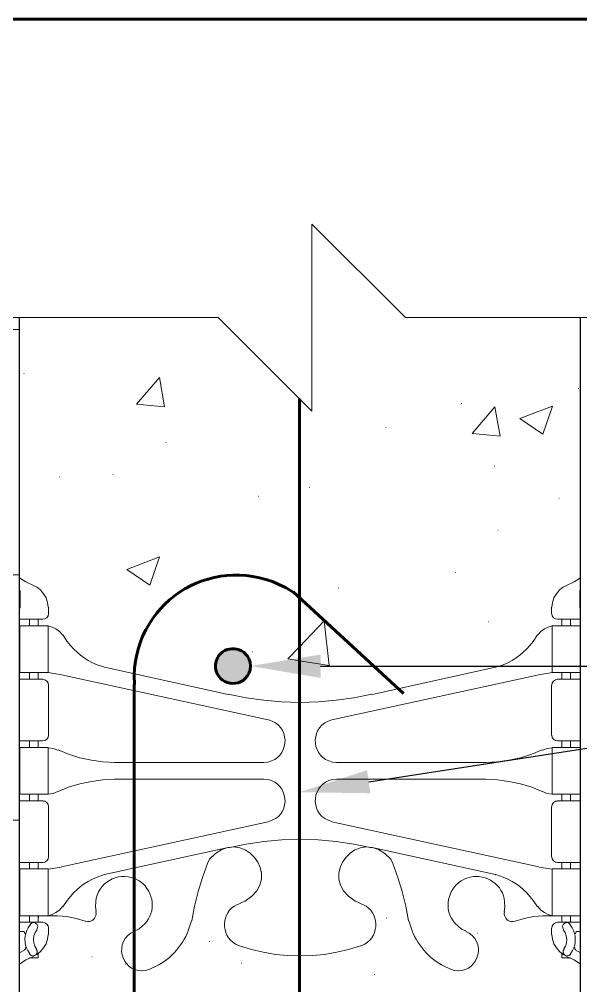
# Model space of a CAD drawing. Header units: millimetres. Extents: x 14 to 201, y 16 to 268.
# Drawn here: x 87.7 to 125.8, y 202.1 to 267.7 of the extents above; entities that cross this region are included whole.
import ezdxf

# ---------------------------------------------------------------- set-up
doc = ezdxf.new("R2010")
doc.units = ezdxf.units.MM
doc.header["$MEASUREMENT"] = 0
doc.layers.get('0').update_dxf_attribs({"linetype": 'CONTINUOUS'})

msp = doc.modelspace()

# ---------------------------------------------------------------- hatches: boundary and pattern name
at = {"true_color": 0x000007}
for points in [[(101.282, 224.578), (103.187, 224.409), (101.155, 224.409)], [(101.452, 224.727), (103.039, 224.578), (101.282, 224.578)], [(101.282, 224.578), (103.039, 224.578), (103.187, 224.409)], [(101.642, 224.853), (102.891, 224.727), (101.452, 224.727)], [(101.452, 224.727), (102.891, 224.727), (103.039, 224.578)], [(101.833, 224.938), (102.701, 224.853), (101.642, 224.853)], [(101.642, 224.853), (102.701, 224.853), (102.891, 224.727)], [(102.066, 224.98), (102.489, 224.938), (101.833, 224.938)], [(101.833, 224.938), (102.489, 224.938), (102.701, 224.853)], [(102.066, 224.98), (102.277, 224.98), (102.489, 224.938)], [(108.119, 222.991), (103.357, 223.795), (108.119, 224.578)], [(101.007, 224.007), (103.357, 223.795), (100.986, 223.795)], [(100.986, 223.795), (103.336, 223.562), (101.007, 223.562)], [(100.986, 223.795), (103.357, 223.795), (103.336, 223.562)], [(101.05, 224.218), (103.336, 224.007), (101.007, 224.007)], [(101.007, 224.007), (103.336, 224.007), (103.357, 223.795)], [(101.155, 224.409), (103.272, 224.218), (101.05, 224.218)], [(101.05, 224.218), (103.272, 224.218), (103.336, 224.007)], [(101.155, 224.409), (103.187, 224.409), (103.272, 224.218)], [(101.007, 223.562), (103.272, 223.351), (101.05, 223.351)], [(101.007, 223.562), (103.336, 223.562), (103.272, 223.351)], [(101.05, 223.351), (103.187, 223.16), (101.155, 223.16)], [(101.05, 223.351), (103.272, 223.351), (103.187, 223.16)], [(101.155, 223.16), (103.039, 222.991), (101.282, 222.991)], [(101.155, 223.16), (103.187, 223.16), (103.039, 222.991)], [(101.282, 222.991), (102.891, 222.843), (101.452, 222.843)], [(101.282, 222.991), (103.039, 222.991), (102.891, 222.843)], [(101.452, 222.843), (102.701, 222.716), (101.642, 222.716)], [(101.452, 222.843), (102.891, 222.843), (102.701, 222.716)], [(101.642, 222.716), (102.489, 222.631), (101.833, 222.631)], [(101.642, 222.716), (102.701, 222.716), (102.489, 222.631)], [(101.833, 222.631), (102.277, 222.61), (102.066, 222.61)], [(101.833, 222.631), (102.489, 222.631), (102.277, 222.61)], [(111.506, 215.159), (106.68, 215.223), (111.273, 216.726)]]:
    msp.add_hatch(color=0, dxfattribs=at).paths.add_polyline_path(points)

# ---------------------------------------------------------------- linework, layer by layer
at = {"color": 0, "linetype": 'Continuous', "lineweight": 60, "true_color": 0x000007}
for p, q in [((17.018, 267.716), (198.12, 267.716)), ((106.68, 241.935), (106.68, 141.203)), ((106.257, 228.812), (105.728, 229.129)), ((106.257, 228.833), (113.75, 221.932)), ((95.462, 223.16), (95.483, 222.546)), ((95.462, 148.675), (95.462, 222.546))]:
    msp.add_line(p, q, dxfattribs=at)
at = {"color": 0, "linetype": 'Continuous', "lineweight": 15, "true_color": 0x000007}
for p, q in [((63.077, 247.46), (101.177, 247.46)), ((107.527, 241.11), (101.177, 247.46)), ((113.877, 247.46), (151.977, 247.46)), ((87.715, 228.917), (87.672, 229.023)), ((87.693, 229.023), (87.693, 229.023)), ((87.736, 227.732), (87.736, 228.917)), ((125.709, 227.732), (125.709, 228.917)), ((125.772, 229.023), (125.73, 228.917)), ((125.751, 229.023), (125.751, 229.023)), ((87.651, 227.626), (87.715, 227.732)), ((89.641, 227.796), (89.641, 227.351)), ((123.804, 227.796), (123.804, 227.351)), ((125.73, 227.732), (125.793, 227.626)), ((87.672, 226.97), (89.26, 226.97)), ((88.371, 226.526), (88.371, 226.97)), ((88.942, 226.526), (88.942, 226.97)), ((125.772, 226.97), (124.206, 226.97)), ((124.502, 226.526), (124.502, 226.97)), ((125.074, 226.526), (125.074, 226.97)), ((90.615, 225.912), (90.911, 225.467)), ((122.555, 225.467), (122.851, 225.912)), ((92.964, 223.88), (93.451, 223.71)), ((120.015, 223.71), (120.502, 223.88)), ((88.371, 222.906), (88.371, 223.351)), ((88.942, 222.906), (88.942, 223.351)), ((90.53, 223.202), (89.62, 223.351)), ((90.53, 223.202), (104.563, 220.133)), ((93.451, 223.711), (101.854, 221.869)), ((122.936, 223.202), (108.881, 220.133)), ((119.994, 223.711), (111.612, 221.869)), ((123.846, 223.351), (122.936, 223.202)), ((124.502, 222.906), (124.502, 223.351)), ((125.074, 222.906), (125.074, 223.351)), ((87.672, 222.906), (89.26, 222.906)), ((89.641, 219.096), (89.641, 222.504)), ((123.804, 219.096), (123.804, 222.504)), ((125.772, 222.906), (124.206, 222.906)), ((104.838, 220.049), (104.584, 220.133)), ((108.881, 220.133), (108.627, 220.049)), ((87.672, 218.715), (89.26, 218.715)), ((88.371, 218.271), (88.371, 218.715)), ((88.942, 218.271), (88.942, 218.715)), ((125.772, 218.715), (124.206, 218.715)), ((124.502, 218.271), (124.502, 218.715)), ((125.074, 218.271), (125.074, 218.715)), ((94.128, 217.255), (104.267, 217.255)), ((104.267, 217.255), (104.542, 217.276)), ((108.924, 217.276), (109.199, 217.255)), ((119.338, 217.255), (109.199, 217.255)), ((94.128, 216.112), (104.267, 216.112)), ((104.542, 216.09), (104.267, 216.112)), ((109.199, 216.112), (108.924, 216.09)), ((119.338, 216.112), (109.199, 216.112)), ((87.672, 214.651), (89.26, 214.651)), ((88.371, 214.651), (88.371, 215.096)), ((88.942, 214.651), (88.942, 215.096)), ((125.772, 214.651), (124.206, 214.651)), ((124.502, 214.651), (124.502, 215.096)), ((125.074, 214.651), (125.074, 215.096)), ((89.641, 210.841), (89.641, 214.249)), ((123.804, 210.841), (123.804, 214.249)), ((104.584, 213.233), (104.838, 213.318)), ((108.627, 213.318), (108.881, 213.233)), ((90.53, 210.164), (104.563, 213.212)), ((122.936, 210.164), (108.881, 213.212)), ((93.451, 209.635), (101.854, 211.476)), ((119.994, 209.635), (111.612, 211.476)), ((100.584, 210.672), (100.436, 210.397)), ((113.03, 210.397), (112.882, 210.672)), ((87.672, 210.46), (89.26, 210.46)), ((88.371, 210.016), (88.371, 210.46)), ((88.942, 210.016), (88.942, 210.46)), ((89.62, 209.994), (90.53, 210.143)), ((122.936, 210.143), (123.846, 209.994)), ((125.772, 210.46), (124.206, 210.46)), ((124.502, 210.016), (124.502, 210.46)), ((125.074, 210.016), (125.074, 210.46)), ((93.451, 209.635), (92.964, 209.465)), ((120.502, 209.465), (120.015, 209.635)), ((90.911, 207.878), (90.615, 207.433)), ((102.701, 207.687), (102.426, 207.582)), ((102.701, 207.709), (102.997, 207.836)), ((110.469, 207.835), (110.765, 207.708)), ((111.04, 207.581), (110.765, 207.687)), ((122.851, 207.433), (122.555, 207.878)), ((88.371, 206.396), (88.371, 206.841)), ((88.942, 206.396), (88.942, 206.841)), ((92.879, 206.968), (92.858, 207.137)), ((120.608, 207.137), (120.587, 206.968)), ((124.502, 206.396), (124.502, 206.841)), ((125.074, 206.396), (125.074, 206.841)), ((87.672, 206.396), (89.26, 206.396)), ((88.456, 206.29), (88.265, 206.015)), ((92.16, 206.46), (92.308, 206.439)), ((99.208, 206.015), (99.356, 206.502)), ((114.11, 206.502), (114.258, 206.015)), ((121.158, 206.438), (121.306, 206.46)), ((125.772, 206.396), (124.206, 206.396)), ((125.201, 206.015), (125.01, 206.29)), ((87.672, 205.761), (87.947, 205.761)), ((89.641, 205.571), (89.641, 205.994)), ((95.483, 205.782), (95.25, 205.655)), ((118.195, 205.655), (117.962, 205.782)), ((123.804, 205.571), (123.804, 205.994)), ((125.772, 205.761), (125.518, 205.761)), ((102.341, 204.915), (102.616, 204.788)), ((110.85, 204.787), (111.125, 204.914)), ((88.053, 204.512), (87.693, 204.322)), ((88.244, 204.47), (88.413, 204.195)), ((125.053, 204.195), (125.222, 204.47)), ((125.751, 204.322), (125.391, 204.512)), ((96.245, 203.115), (96.499, 203.2)), ((96.52, 203.2), (96.965, 203.412)), ((116.501, 203.412), (116.946, 203.2)), ((116.946, 203.2), (117.2, 203.115))]:
    msp.add_line(p, q, dxfattribs=at)
at = {"color": 0, "linetype": 'Continuous', "lineweight": 25, "true_color": 0x000007}
for p, q in [((87.672, 247.46), (87.672, 190.288)), ((125.772, 190.288), (125.772, 247.46)), ((108.119, 223.795), (177.779, 223.795))]:
    msp.add_line(p, q, dxfattribs=at)
at = {"color": 0, "linetype": 'Continuous', "lineweight": 15, "true_color": 0x656565}
for p, q in [((71.014, 246.655), (87.672, 246.655)), ((87.969, 243.671), (87.99, 243.671)), ((95.631, 241.575), (97.176, 243.396)), ((97.536, 241.406), (97.176, 243.396)), ((125.624, 242.655), (125.645, 242.655)), ((95.631, 241.575), (97.536, 241.406)), ((117.665, 241.618), (117.687, 241.618)), ((118.406, 239.586), (119.951, 241.406)), ((120.311, 239.416), (119.951, 241.406)), ((121.645, 240.602), (123.867, 241.448)), ((123.211, 239.543), (123.867, 241.448)), ((121.645, 240.602), (123.211, 239.543)), ((112.543, 239.988), (112.564, 239.988)), ((118.406, 239.586), (120.311, 239.416)), ((97.621, 238.972), (97.642, 238.972)), ((119.909, 237.363), (119.93, 237.363)), ((90.382, 236.643), (90.403, 236.643)), ((94.022, 236.813), (94.043, 236.813)), ((107.336, 235.924), (107.357, 235.924)), ((103.886, 235.331), (103.907, 235.331)), ((124.291, 235.204), (124.312, 235.204)), ((120.142, 233.024), (120.163, 233.024)), ((94.975, 230.357), (97.197, 231.204)), ((96.541, 229.299), (97.197, 231.204)), ((94.975, 230.357), (96.541, 229.299)), ((71.014, 229.997), (87.672, 229.997)), ((101.621, 229.849), (101.642, 229.849)), ((117.263, 230.145), (117.284, 230.145)), ((109.326, 229.087), (109.347, 229.087)), ((119.528, 226.801), (119.549, 226.801)), ((103.505, 224.769), (103.526, 224.769)), ((71.014, 213.318), (87.672, 213.318)), ((119.973, 209.613), (119.994, 209.613)), ((88.942, 206.65), (89.006, 206.841)), ((88.942, 206.65), (89.006, 206.841)), ((112.585, 206.671), (112.607, 206.671)), ((112.585, 206.671), (112.607, 206.671)), ((118.766, 205.655), (118.787, 205.655)), ((118.766, 205.655), (118.787, 205.655)), ((100.563, 205.084), (100.584, 205.084)), ((100.563, 205.084), (100.584, 205.084)), ((92.604, 204.047), (92.625, 204.047)), ((92.604, 204.047), (92.625, 204.047)), ((94.848, 203.56), (94.869, 203.56)), ((94.848, 203.56), (94.869, 203.56)), ((102.722, 203.623), (102.743, 203.623)), ((102.722, 203.623), (102.743, 203.623)), ((111.781, 202.84), (111.802, 202.84)), ((111.781, 202.84), (111.802, 202.84))]:
    msp.add_line(p, q, dxfattribs=at)
at = {"color": 0, "linetype": 'Continuous', "lineweight": 15, "true_color": 0x000007}
for points in [[(107.527, 241.11), (107.527, 253.81), (113.877, 247.46)], [(87.693, 229.785), (88.117, 229.51), (88.582, 229.298)], [(124.862, 229.298), (125.328, 229.51), (125.751, 229.785)], [(89.62, 227.796), (89.577, 228.113), (89.493, 228.431), (89.323, 228.706), (89.112, 228.96), (88.858, 229.15), (88.582, 229.298)], [(124.862, 229.298), (124.587, 229.15), (124.333, 228.96), (124.121, 228.706), (123.952, 228.431), (123.867, 228.113), (123.825, 227.796)], [(89.26, 226.97), (89.408, 226.991), (89.535, 227.076), (89.62, 227.203), (89.641, 227.351)], [(123.825, 227.351), (123.846, 227.203), (123.931, 227.076), (124.058, 226.991), (124.206, 226.97)], [(90.593, 225.912), (90.403, 226.145), (90.149, 226.314), (89.895, 226.441), (89.62, 226.526)], [(123.846, 226.526), (123.571, 226.441), (123.317, 226.314), (123.063, 226.145), (122.872, 225.912)], [(89.641, 222.504), (89.62, 222.652), (89.535, 222.779), (89.408, 222.864), (89.26, 222.885)], [(124.206, 222.885), (124.058, 222.864), (123.931, 222.779), (123.846, 222.652), (123.825, 222.504)], [(101.854, 221.89), (103.06, 221.636), (104.267, 221.467), (105.495, 221.361), (106.722, 221.319)], [(106.722, 221.319), (107.95, 221.361), (109.178, 221.467), (110.384, 221.636), (111.591, 221.89)], [(89.26, 218.715), (89.408, 218.736), (89.535, 218.821), (89.62, 218.948), (89.641, 219.096)], [(123.825, 219.096), (123.846, 218.948), (123.931, 218.821), (124.058, 218.736), (124.206, 218.715)], [(90.276, 218.08), (89.958, 218.207), (89.62, 218.249)], [(90.276, 218.08), (89.958, 218.207), (89.62, 218.249)], [(90.297, 218.101), (91.017, 217.805), (91.779, 217.572), (92.562, 217.403), (93.345, 217.297), (94.128, 217.255)], [(90.297, 218.101), (91.017, 217.805), (91.779, 217.572), (92.562, 217.403), (93.345, 217.297), (94.128, 217.255)], [(119.338, 217.255), (120.121, 217.297), (120.904, 217.403), (121.687, 217.572), (122.449, 217.805), (123.169, 218.101)], [(119.338, 217.255), (120.121, 217.297), (120.904, 217.403), (121.687, 217.572), (122.449, 217.805), (123.169, 218.101)], [(123.846, 218.249), (123.507, 218.207), (123.19, 218.08)], [(123.846, 218.249), (123.507, 218.207), (123.19, 218.08)], [(94.128, 216.112), (93.345, 216.069), (92.562, 215.963), (91.779, 215.794), (91.017, 215.561), (90.297, 215.265)], [(123.169, 215.265), (122.449, 215.561), (121.687, 215.794), (120.904, 215.964), (120.121, 216.069), (119.338, 216.112)], [(89.62, 215.096), (89.958, 215.138), (90.276, 215.265)], [(123.19, 215.265), (123.507, 215.138), (123.846, 215.096)], [(89.641, 214.249), (89.62, 214.397), (89.535, 214.524), (89.408, 214.609), (89.26, 214.63)], [(124.206, 214.63), (124.058, 214.609), (123.931, 214.524), (123.846, 214.397), (123.825, 214.249)], [(106.722, 212.027), (105.495, 211.984), (104.267, 211.878), (103.06, 211.709), (101.854, 211.455)], [(111.591, 211.455), (110.384, 211.709), (109.178, 211.878), (107.95, 211.984), (106.722, 212.027)], [(89.26, 210.46), (89.408, 210.481), (89.535, 210.566), (89.62, 210.693), (89.641, 210.841)], [(123.825, 210.841), (123.846, 210.693), (123.931, 210.566), (124.058, 210.481), (124.206, 210.46)], [(100.436, 210.397), (100.097, 209.444), (99.801, 208.492), (99.568, 207.497), (99.378, 206.502)], [(114.088, 206.502), (113.898, 207.497), (113.665, 208.492), (113.369, 209.444), (113.03, 210.397)], [(96.054, 209.021), (95.8, 209.211), (95.504, 209.36)], [(118.279, 209.465), (117.962, 209.359), (117.665, 209.211)], [(89.62, 206.841), (89.895, 206.925), (90.149, 207.052), (90.403, 207.222), (90.593, 207.455)], [(92.858, 207.793), (92.837, 207.455), (92.879, 207.137)], [(120.587, 207.137), (120.629, 207.454), (120.608, 207.793)], [(122.872, 207.455), (123.063, 207.222), (123.317, 207.052), (123.571, 206.925), (123.846, 206.841)], [(92.139, 206.46), (91.525, 206.65), (90.89, 206.777), (90.255, 206.841), (89.62, 206.841)], [(123.846, 206.841), (123.211, 206.841), (122.576, 206.777), (121.941, 206.65), (121.327, 206.46)], [(88.858, 205.909), (88.9, 206.015), (88.921, 206.142), (88.879, 206.248), (88.773, 206.333), (88.667, 206.375), (88.54, 206.354), (88.434, 206.29)], [(89.641, 205.994), (89.62, 206.142), (89.535, 206.269), (89.408, 206.354), (89.26, 206.375)], [(95.483, 205.804), (95.779, 205.931), (96.033, 206.142)], [(117.433, 206.142), (117.687, 205.93), (117.983, 205.803)], [(124.206, 206.375), (124.058, 206.354), (123.931, 206.269), (123.846, 206.142), (123.825, 205.994)], [(125.032, 206.29), (124.926, 206.354), (124.799, 206.375), (124.693, 206.333), (124.587, 206.248), (124.545, 206.142), (124.566, 206.015), (124.608, 205.909)], [(88.053, 205.613), (88.032, 205.719), (87.947, 205.761)], [(88.582, 204.068), (88.858, 204.216), (89.112, 204.407), (89.323, 204.661), (89.493, 204.936), (89.577, 205.253), (89.62, 205.571)], [(88.879, 205.888), (88.752, 205.698), (88.667, 205.465), (88.625, 205.232), (88.646, 204.999), (88.731, 204.766), (88.858, 204.555)], [(123.825, 205.571), (123.867, 205.253), (123.952, 204.936), (124.121, 204.66), (124.333, 204.406), (124.587, 204.216), (124.862, 204.068)], [(124.608, 204.555), (124.735, 204.766), (124.82, 204.999), (124.841, 205.232), (124.799, 205.465), (124.714, 205.698), (124.587, 205.888)], [(125.518, 205.761), (125.434, 205.719), (125.413, 205.613)], [(102.616, 204.788), (103.42, 204.555), (104.225, 204.364), (105.05, 204.216), (105.876, 204.131), (106.722, 204.11)], [(106.722, 204.11), (107.569, 204.131), (108.395, 204.216), (109.22, 204.364), (110.024, 204.555), (110.829, 204.787)], [(88.032, 204.534), (88.096, 204.597), (88.096, 204.682)], [(88.371, 203.983), (88.942, 203.983), (88.942, 204.237)], [(88.392, 204.216), (88.477, 204.131), (88.604, 204.11), (88.731, 204.131), (88.815, 204.216), (88.879, 204.322), (88.879, 204.449), (88.815, 204.555)], [(125.074, 203.983), (124.502, 203.983), (124.502, 204.237)], [(124.651, 204.555), (124.587, 204.449), (124.587, 204.322), (124.651, 204.216), (124.735, 204.131), (124.862, 204.11), (124.989, 204.131), (125.074, 204.216)], [(125.37, 204.682), (125.37, 204.597), (125.434, 204.534)], [(88.582, 204.047), (88.117, 203.835), (87.693, 203.56)], [(125.751, 203.56), (125.328, 203.835), (124.862, 204.047)]]:
    msp.add_lwpolyline(points, dxfattribs=at)
for points in [[(87.715, 226.526), (89.62, 226.526), (89.62, 223.351), (87.715, 223.351)], [(125.751, 226.526), (123.846, 226.526), (123.846, 223.351), (125.751, 223.351)], [(87.715, 218.271), (89.62, 218.271), (89.62, 215.096), (87.715, 215.096)], [(125.751, 218.271), (123.846, 218.271), (123.846, 215.096), (125.751, 215.096)], [(87.715, 210.016), (89.62, 210.016), (89.62, 206.841), (87.715, 206.841)], [(125.751, 210.016), (123.846, 210.016), (123.846, 206.841), (125.751, 206.841)]]:
    msp.add_lwpolyline(points, close=True, dxfattribs=at)
at = {"color": 0, "linetype": 'Continuous', "lineweight": 15, "true_color": 0x656565}
for points in [[(105.897, 224.282), (106.68, 225.108), (108.373, 226.864)], [(108.373, 226.864), (108.712, 223.838), (106.68, 224.155), (105.897, 224.282)]]:
    msp.add_lwpolyline(points, dxfattribs=at)
at = {"color": 0, "linetype": 'Continuous', "lineweight": 60, "true_color": 0x000007}
for points in [[(101.05, 224.176), (100.986, 223.922), (100.986, 223.668)], [(103.357, 223.795), (103.336, 224.049), (103.251, 224.303)], [(103.251, 223.287), (103.336, 223.541), (103.357, 223.795)]]:
    msp.add_lwpolyline(points, dxfattribs=at)
at = {"color": 0, "linetype": 'Continuous', "lineweight": 25, "true_color": 0x000007}
msp.add_lwpolyline([(111.4, 215.942), (162.285, 223.795), (177.779, 223.795)], dxfattribs=at)
at = {"color": 0, "linetype": 'Continuous', "lineweight": 60, "true_color": 0x000007}
for points in [[(105.728, 229.129), (101.108, 231.597), (95.602, 228.391), (95.462, 223.16)], [(103.251, 224.303), (102.772, 225.259), (101.39, 225.178), (101.05, 224.176)], [(100.986, 223.668), (101.144, 222.475), (102.711, 222.224), (103.251, 223.287)]]:
    msp.add_open_spline(points, degree=3, dxfattribs=at)
at = {"color": 0, "linetype": 'Continuous', "lineweight": 15, "true_color": 0x000007}
for points in [[(90.911, 225.467), (91.507, 224.722), (92.075, 224.242), (92.964, 223.88)], [(120.502, 223.88), (121.391, 224.242), (121.959, 224.722), (122.555, 225.467)], [(104.542, 217.276), (105.934, 217.56), (106.132, 219.483), (104.838, 220.049)], [(108.627, 220.049), (107.334, 219.483), (107.532, 217.56), (108.924, 217.276)], [(104.838, 213.318), (106.132, 213.883), (105.934, 215.807), (104.542, 216.09)], [(108.924, 216.09), (107.532, 215.807), (107.334, 213.883), (108.627, 213.318)], [(102.997, 207.836), (105.8, 209.472), (102.687, 213.169), (100.584, 210.672)], [(112.882, 210.672), (110.779, 213.169), (107.666, 209.472), (110.469, 207.835)], [(92.964, 209.465), (92.075, 209.103), (91.507, 208.623), (90.911, 207.878)], [(95.504, 209.36), (94.34, 209.851), (92.968, 209.062), (92.858, 207.793)], [(120.608, 207.793), (120.535, 208.911), (119.355, 209.716), (118.279, 209.465)], [(122.555, 207.878), (121.959, 208.623), (121.391, 209.103), (120.502, 209.465)], [(96.033, 206.142), (96.923, 206.919), (96.903, 208.207), (96.054, 209.021)], [(117.665, 209.211), (116.596, 208.498), (116.445, 206.997), (117.433, 206.142)], [(102.426, 207.582), (101.396, 207.093), (101.288, 205.527), (102.341, 204.915)], [(111.125, 204.914), (112.178, 205.527), (112.069, 207.093), (111.04, 207.581)], [(92.308, 206.439), (92.634, 206.431), (92.835, 206.663), (92.879, 206.968)], [(120.587, 206.968), (120.631, 206.663), (120.832, 206.431), (121.158, 206.438)], [(88.265, 206.015), (88.018, 205.545), (87.962, 204.941), (88.244, 204.47)], [(95.25, 205.655), (93.972, 204.823), (94.774, 202.853), (96.245, 203.115)], [(96.965, 203.412), (97.946, 203.858), (98.881, 204.996), (99.208, 206.015)], [(114.258, 206.015), (114.585, 204.996), (115.52, 203.858), (116.501, 203.412)], [(117.2, 203.115), (118.671, 202.853), (119.473, 204.823), (118.195, 205.655)], [(125.222, 204.47), (125.504, 204.941), (125.448, 205.545), (125.201, 206.015)]]:
    msp.add_open_spline(points, degree=3, dxfattribs=at)

doc.saveas('drawing.dxf')
